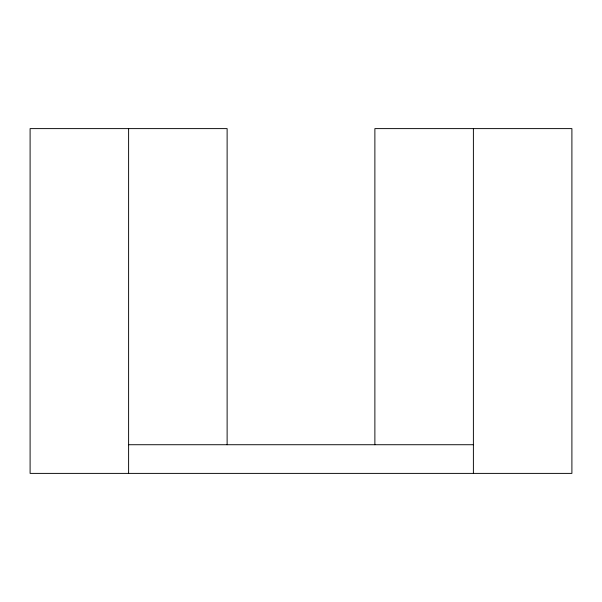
<?xml version="1.0" encoding="UTF-8"?>
<svg xmlns="http://www.w3.org/2000/svg" width="602" height="602" viewBox="0 0 602 602"><rect width="100%" height="100%" fill="white"/><g stroke="black" fill="none" stroke-linecap="round" stroke-linejoin="round"><path stroke-width="0.9" d="M128.61 444.727L473.39 444.727M473.39 128.61L473.39 473.39M374.88 444.727L374.88 128.61L571.9 128.61L571.9 473.39L30.1 473.39L30.1 128.61L227.12 128.61L227.12 444.727M128.61 128.61L128.61 473.39"/></g></svg>
